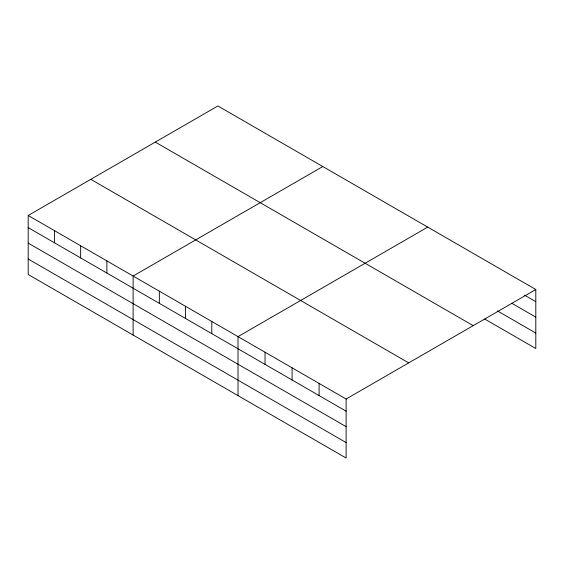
<?xml version="1.0" encoding="UTF-8"?>
<svg xmlns="http://www.w3.org/2000/svg" width="564" height="564" viewBox="0 0 564 564"><rect width="100%" height="100%" fill="white"/><g stroke="black" fill="none" stroke-linecap="round" stroke-linejoin="round"><path stroke-width="0.85" d="M346.113 426.645L346.113 399.023L28.2 215.483L28.2 274.492L346.113 458.031L346.113 426.645L28.2 243.098M484.758 319.048L535.8 348.517L535.8 289.508L217.887 105.969L28.2 215.483M322.798 166.535L133.111 276.05L133.111 335.058M427.709 227.109L238.022 336.623L238.022 395.632M346.113 399.023L535.8 289.508M524.541 295.169L535.8 301.669M511.781 303.263L535.8 317.13M497.519 310.954L535.8 333.056M155.29 142.107L473.203 325.654M90.797 179.338L408.71 362.885M28.2 227.637L346.113 411.184M28.2 259.024L346.113 442.571M319.09 383.421L319.09 395.583M292.067 367.82L292.067 379.981M265.045 352.225L265.045 364.379M211.796 321.48L211.796 333.634M185.57 306.337L185.57 318.491M159.337 291.193L159.337 303.347M106.885 260.906L106.885 273.061M80.659 245.763L80.659 257.924M54.426 230.62L54.426 242.781"/></g></svg>
